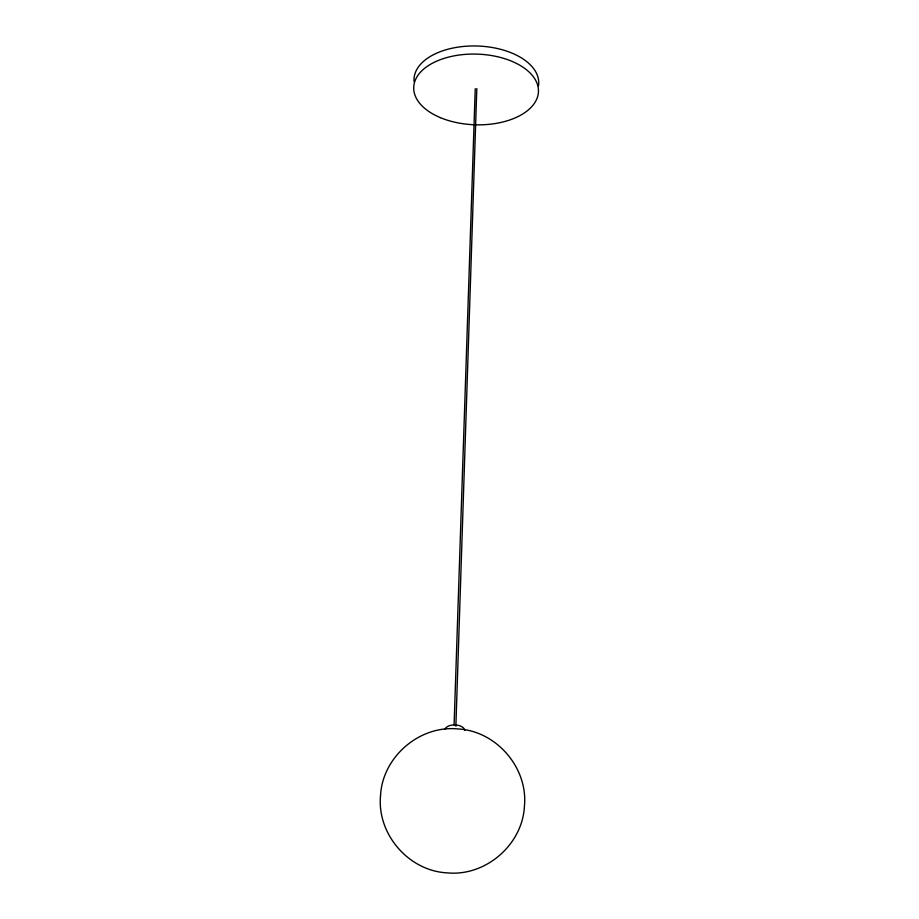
<?xml version="1.0" encoding="UTF-8"?>
<svg xmlns="http://www.w3.org/2000/svg" width="919" height="919" viewBox="0 0 919 919"><rect width="100%" height="100%" fill="white"/><g stroke="black" fill="none" stroke-linecap="round" stroke-linejoin="round"><path stroke-width="1.38" d="M454.101 724.907L475.238 88.706M455.87 726.194L476.812 88.592M445.129 728.974A9.983 5.652 1.9 0 1 455.686 724.942A9.983 5.652 1.9 0 1 464.773 730.387M414.044 81.492A62.4 35.347 1.9 0 1 477.685 46.019A62.4 35.347 1.9 0 1 538.5 85.8M380.535 795.716C376.824 834.038 408.679 870.948 447.105 872.855C485.565 876.726 522.635 844.664 524.439 806.066C528.149 767.756 496.294 730.835 457.869 728.939C419.409 725.057 382.338 757.118 380.535 795.716M440.327 117.621A62.4 35.347 1.9 0 0 538.224 93.922A62.4 35.347 1.9 0 0 449.701 56.817A62.4 35.347 1.9 0 0 440.327 117.621"/></g></svg>
